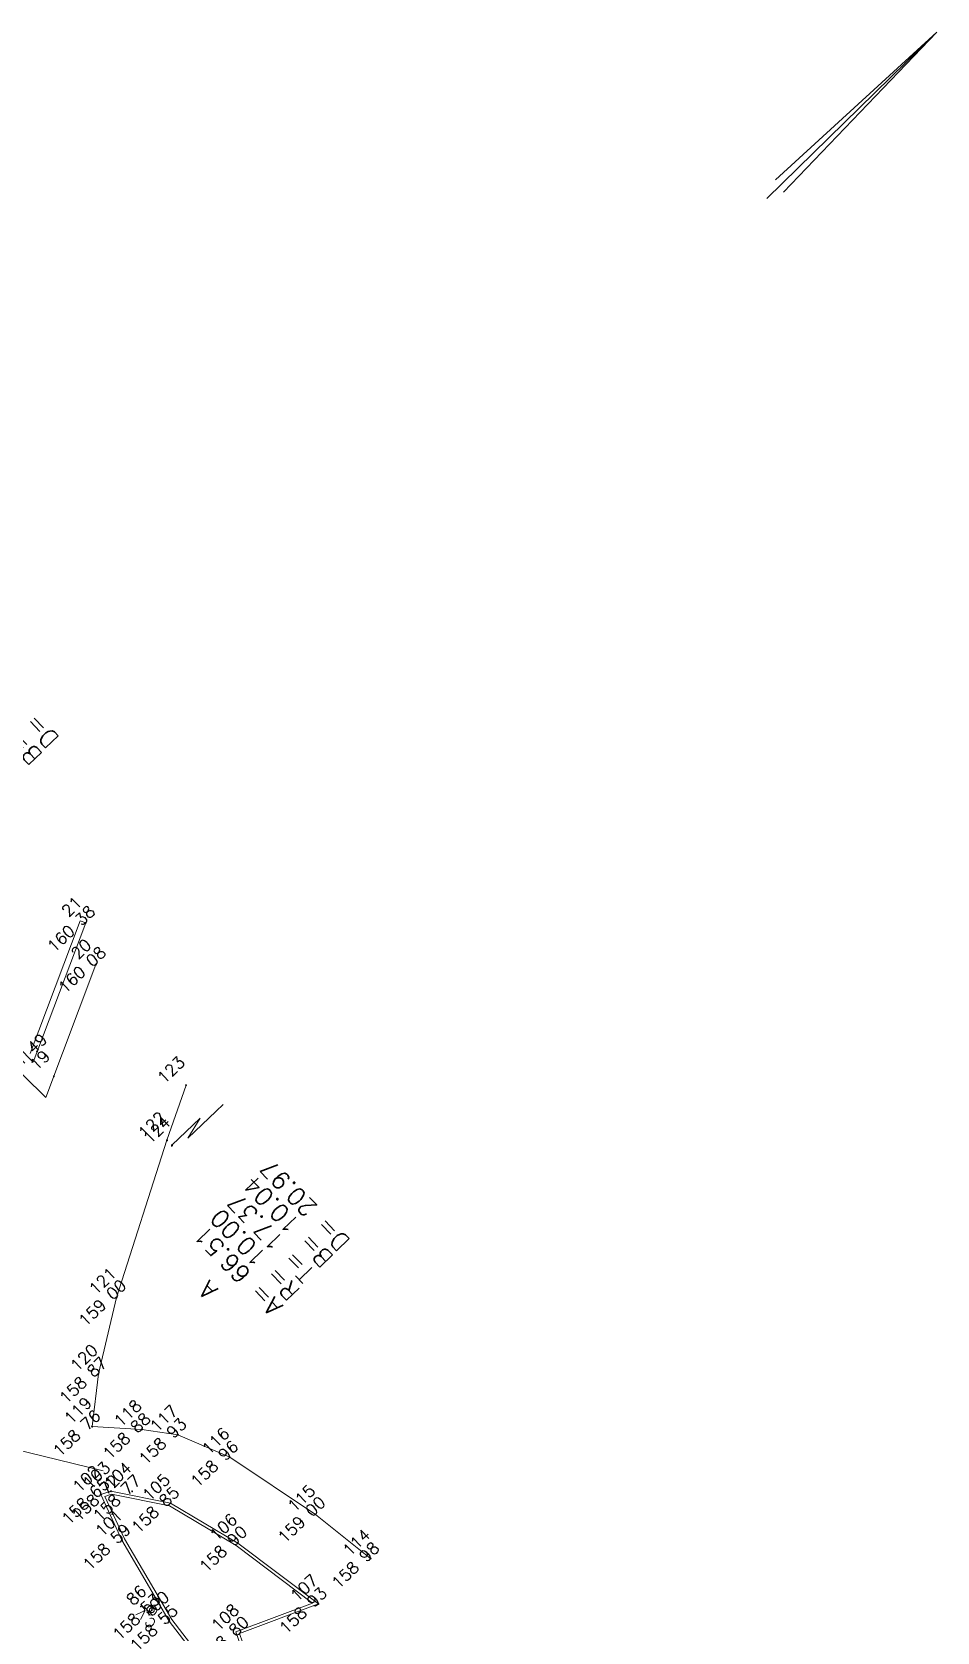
# Model space of a CAD drawing. Header units: millimetres. Extents: x -16 to 1007, y 828 to 1356.
# Drawn here: x 858.9 to 905.3, y 1112.5 to 1194.4 of the extents above; entities that cross this region are included whole.
import ezdxf
from ezdxf.enums import TextEntityAlignment as Align

# ---------------------------------------------------------------- set-up
doc = ezdxf.new("R2010")
doc.units = ezdxf.units.MM
doc.header["$LTSCALE"] = 4
doc.linetypes.add('CONTINUOUS1', pattern=[0, 0, 0])
doc.layers.get('0').update_dxf_attribs({"linetype": 'CONTINUOUS1', "lineweight": 0})
for name, color, linetype, lineweight in [('10', 7, 'CONTINUOUS1', 0), ('11', 7, 'CONTINUOUS1', 0), ('12', 7, 'CONTINUOUS1', 0), ('13', 7, 'CONTINUOUS1', 0), ('2', 7, 'CONTINUOUS1', 0), ('Level 1', 7, 'Continuous', 0)]:
    doc.layers.add(name, color=color, linetype=linetype, lineweight=lineweight)
for name, color, linetype, lineweight, true_color in [('20', 4, 'CONTINUOUS1', 0, 0x00ffff), ('51', 1, 'CONTINUOUS1', 0, 0xff0000), ('52', 2, 'CONTINUOUS1', 0, 0xffff00), ('9', 1, 'CONTINUOUS1', 0, 0xff0000)]:
    doc.layers.add(name, color=color, linetype=linetype, lineweight=lineweight, true_color=true_color)
doc.styles.get("Standard").update_dxf_attribs({"font": 'txt_____.ttf'})

# ---------------------------------------------------------------- blocks, each defined once
blk = doc.blocks.new('anonymous2')
at = {"layer": 'Level 1', "color": 7}
for s, p in [('D=  6.54', (2.9, 2.395)), ('B=  0.05', (2.053, 1.545)), ('R=100.00', (0.139, 0.088)), ('T=  3.27', (1.222, 0.678)), ('A=195.83', (-0.802, -0.681)), ('AD2 ', (-2.66, -1.348))]:
    blk.add_text(s, height=0.9, rotation=134, dxfattribs=at).set_placement(p, align=Align.CENTER)
blk = doc.blocks.new('anonymous')
at = {"layer": '10', "color": 7, "linetype": 'CONTINUOUS1', "flags": 128}
for points in [[(78.575, -52.545), (84.531, -47.036), (86.712, -45.044), (93.575, -51.792)], [(93.575, -51.792), (96.141, -44.975)], [(110.206, -75.393), (107.382, -73.133), (102.995, -70.2), (100.34, -69.048), (98.493, -68.779), (95.941, -68.636), (96.268, -65.926), (97.185, -62.028), (99.778, -53.974), (100.758, -51.153)]]:
    blk.add_lwpolyline(points, dxfattribs=at)
at = {"layer": '11', "color": 7, "flags": 128}
blk.add_lwpolyline([(100.031, -54.232), (101.469, -52.842), (100.851, -53.871), (102.29, -52.482), (102.65, -52.134)], dxfattribs=at)
blk.add_lwpolyline([(100.004, -54.258, 0.075, 0.0000075, 1), (100.058, -54.206, 0.075, 0.0000075, 1), (100.004, -54.258, 0.075, 0.0000075, 1)], format="xyseb", dxfattribs=at)
at = {"layer": '2', "color": 7, "flags": 128}
for points in [[(92.924, -49.967), (83.846, -40.71)], [(95.339, -42.735), (92.771, -49.524)], [(95.619, -42.841), (92.924, -49.967)], [(95.619, -42.841), (95.339, -42.735)], [(131.709, -101.211), (126.639, -99.062), (120.779, -96.43), (115.676, -93.836), (115.667, -93.834), (111.243, -90.956), (107.497, -87.683), (103.803, -83.674), (99.893, -78.6), (97.471, -74.454), (96.391, -72.117), (96.906, -71.942), (99.962, -72.555), (103.407, -74.6), (107.531, -77.71), (103.493, -79.223), (104.26, -81.448), (105.155, -81.177), (105.847, -83.388), (106.801, -83.072)], [(131.767, -101.073), (126.699, -98.925), (120.844, -96.295), (115.726, -93.693), (115.725, -93.693), (111.334, -90.836), (107.602, -87.575), (103.918, -83.577), (100.017, -78.516), (97.604, -74.384), (96.597, -72.205), (96.93, -72.092), (99.901, -72.693), (103.323, -74.724), (107.223, -77.666), (103.304, -79.133), (104.165, -81.634), (105.056, -81.364), (105.749, -83.579), (106.848, -83.214)]]:
    blk.add_lwpolyline(points, dxfattribs=at)
at = {"layer": '20', "color": 1, "linetype": 'Continuous', "lineweight": 13, "true_color": 0xff0000}
for p, q in [((139.203, 2.77), (130.497, -5.749)), ((139.203, 2.77), (130.941, -4.801)), ((139.203, 2.77), (131.35, -5.435)), ((80.888, -67.114), (96.511, -70.895))]:
    blk.add_line(p, q, dxfattribs=at)
at = {"layer": '9', "color": 7}
for radius in [0.25, 0.125]:
    blk.add_circle((99.001, -78.033), radius, dxfattribs=at)
at = {"color": 7, "linetype": 'Continuous', "lineweight": 0}
blk.add_blockref('anonymous2', (89.41, -33.702), dxfattribs=at)
at = {"layer": '12', "color": 7}
blk.add_text('C.V.', height=0.5, rotation=134, dxfattribs=at).set_placement((98.822, -78.207), align=Align.CENTER)
at = {"layer": 'Level 1', "color": 7}
for s, p in [('D= 20.97', (107.162, -56.995)), ('B= 10.04', (106.303, -57.834)), ('T= 17.37', (105.429, -58.656)), ('R= 10.00', (104.606, -59.531)), ('A= 66.51', (103.738, -60.359)), ('A', (102.191, -61.349))]:
    blk.add_text(s, height=0.9, rotation=134, dxfattribs=at).set_placement(p, align=Align.CENTER)

msp = doc.modelspace()

# ---------------------------------------------------------------- linework, layer by layer
at = {"layer": '13', "linetype": 'Continuous', "lineweight": 0}
for points in [[(861.655, 1148.754, 1), (861.691, 1148.789, 1), (861.655, 1148.754, 1)], [(862.176, 1146.62, 1), (862.212, 1146.654, 1), (862.176, 1146.62, 1)], [(859.165, 1142.171, 1), (859.201, 1142.206, 1), (859.165, 1142.171, 1)], [(863.221, 1129.567, 1), (863.257, 1129.602, 1), (863.221, 1129.567, 1)], [(862.303, 1125.669, 1), (862.339, 1125.704, 1), (862.303, 1125.669, 1)], [(861.977, 1122.959, 1), (862.013, 1122.994, 1), (861.977, 1122.959, 1)], [(864.529, 1122.816, 1), (864.565, 1122.851, 1), (864.529, 1122.816, 1)], [(866.375, 1122.547, 1), (866.411, 1122.582, 1), (866.375, 1122.547, 1)], [(869.031, 1121.395, 1), (869.067, 1121.43, 1), (869.031, 1121.395, 1)], [(862.427, 1119.478, 1), (862.463, 1119.513, 1), (862.427, 1119.478, 1)], [(862.941, 1119.653, 1), (862.977, 1119.688, 1), (862.941, 1119.653, 1)], [(864.03, 1119.641, 1), (864.066, 1119.676, 1), (864.03, 1119.641, 1)], [(865.998, 1119.04, 1), (866.034, 1119.075, 1), (865.998, 1119.04, 1)], [(873.417, 1118.462, 1), (873.453, 1118.497, 1), (873.417, 1118.462, 1)], [(863.506, 1117.141, 1), (863.542, 1117.176, 1), (863.506, 1117.141, 1)], [(869.442, 1116.995, 1), (869.478, 1117.03, 1), (869.442, 1116.995, 1)], [(876.241, 1116.202, 1), (876.277, 1116.237, 1), (876.241, 1116.202, 1)], [(865.037, 1113.562, 1), (865.073, 1113.597, 1), (865.037, 1113.562, 1)], [(873.566, 1113.885, 1), (873.602, 1113.92, 1), (873.566, 1113.885, 1)], [(865.928, 1112.995, 1), (865.964, 1113.03, 1), (865.928, 1112.995, 1)]]:
    msp.add_lwpolyline(points, format="xyb", dxfattribs=at)
at = {"layer": '51', "linetype": 'Continuous', "lineweight": 0}
for points in [[(861.655, 1148.754, 1), (861.691, 1148.789, 1), (861.655, 1148.754, 1)], [(862.176, 1146.62, 1), (862.212, 1146.654, 1), (862.176, 1146.62, 1)], [(859.165, 1142.171, 1), (859.201, 1142.206, 1), (859.165, 1142.171, 1)], [(860.02, 1140.89, 1), (860.056, 1140.925, 1), (860.02, 1140.89, 1)], [(865.037, 1113.562, 1), (865.073, 1113.597, 1), (865.037, 1113.562, 1)], [(865.928, 1112.995, 1), (865.964, 1113.03, 1), (865.928, 1112.995, 1)]]:
    msp.add_lwpolyline(points, format="xyb", dxfattribs=at)
at = {"layer": '52', "linetype": 'Continuous', "lineweight": 0}
for points in [[(866.793, 1140.442, 1), (866.829, 1140.477, 1), (866.793, 1140.442, 1)], [(865.814, 1137.621, 1), (865.85, 1137.656, 1), (865.814, 1137.621, 1)], [(866.066, 1137.363, 1), (866.102, 1137.398, 1), (866.066, 1137.363, 1)], [(863.221, 1129.567, 1), (863.257, 1129.602, 1), (863.221, 1129.567, 1)], [(862.303, 1125.669, 1), (862.339, 1125.704, 1), (862.303, 1125.669, 1)], [(861.977, 1122.959, 1), (862.013, 1122.994, 1), (861.977, 1122.959, 1)], [(864.529, 1122.816, 1), (864.565, 1122.851, 1), (864.529, 1122.816, 1)], [(866.375, 1122.547, 1), (866.411, 1122.582, 1), (866.375, 1122.547, 1)], [(869.031, 1121.395, 1), (869.067, 1121.43, 1), (869.031, 1121.395, 1)], [(862.427, 1119.478, 1), (862.463, 1119.513, 1), (862.427, 1119.478, 1)], [(862.941, 1119.653, 1), (862.977, 1119.688, 1), (862.941, 1119.653, 1)], [(864.03, 1119.641, 1), (864.066, 1119.676, 1), (864.03, 1119.641, 1)], [(865.998, 1119.04, 1), (866.034, 1119.075, 1), (865.998, 1119.04, 1)], [(873.417, 1118.462, 1), (873.453, 1118.497, 1), (873.417, 1118.462, 1)], [(863.506, 1117.141, 1), (863.542, 1117.176, 1), (863.506, 1117.141, 1)], [(869.442, 1116.995, 1), (869.478, 1117.03, 1), (869.442, 1116.995, 1)], [(876.241, 1116.202, 1), (876.277, 1116.237, 1), (876.241, 1116.202, 1)], [(873.566, 1113.885, 1), (873.602, 1113.92, 1), (873.566, 1113.885, 1)]]:
    msp.add_lwpolyline(points, format="xyb", dxfattribs=at)

# ---------------------------------------------------------------- block references
at = {"color": 7, "linetype": 'Continuous', "lineweight": 0}
msp.add_blockref('anonymous', (766.054, 1191.612), dxfattribs=at)

# ---------------------------------------------------------------- texts
at = {"layer": '13', "linetype": 'Continuous', "lineweight": 0}
for s, p in [('160 38 ', (861.283, 1148.395)), ('160 08 ', (861.841, 1146.296)), ('161 49 ', (858.83, 1141.847)), ('159 00 ', (862.885, 1129.243)), ('158 87 ', (861.896, 1125.276)), ('158 76 ', (861.57, 1122.566)), ('158 88 ', (864.122, 1122.422)), ('158 93 ', (865.968, 1122.154)), ('158 96 ', (868.623, 1121.002)), ('158 65 ', (862.02, 1119.085)), ('158 72 ', (862.534, 1119.26)), ('158 77 ', (863.623, 1119.248)), ('158 85 ', (865.591, 1118.646)), ('159 00 ', (873.082, 1118.139)), ('158 59 ', (863.099, 1116.748)), ('158 90 ', (869.071, 1116.637)), ('158 98 ', (875.834, 1115.809)), ('158 53 ', (864.63, 1113.169)), ('158 93 ', (873.159, 1113.491)), ('158 55 ', (865.521, 1112.601)), ('158 80 ', (869.158, 1112.014))]:
    msp.add_text(s, height=0.6, rotation=44, dxfattribs=at).set_placement(p, align=Align.CENTER)
at = {"layer": '51', "linetype": 'Continuous', "lineweight": 0}
for s, p in [('21', (861.159, 1149.387)), ('20', (861.645, 1147.218)), ('19', (859.524, 1141.523)), ('86', (864.469, 1114.126)), ('100', (865.454, 1113.648))]:
    msp.add_text(s, height=0.6, rotation=44, dxfattribs=at).set_placement(p, align=Align.CENTER)
at = {"layer": '52', "linetype": 'Continuous', "lineweight": 0}
for s, p in [('123', (866.247, 1141.027)), ('122', (865.267, 1138.205)), ('124', (865.52, 1137.948)), ('121', (862.746, 1130.221)), ('120', (861.793, 1126.288)), ('119', (861.48, 1123.592)), ('118', (864.032, 1123.448)), ('117', (865.878, 1123.18)), ('116', (868.534, 1122.028)), ('102', (861.916, 1120.097)), ('103', (862.431, 1120.272)), ('104', (863.52, 1120.26)), ('105', (865.487, 1119.659)), ('115', (872.921, 1119.095)), ('101', (863.068, 1117.83)), ('106', (868.931, 1117.614)), ('114', (875.745, 1116.835)), ('107', (873.056, 1114.504)), ('108', (869.018, 1112.991))]:
    msp.add_text(s, height=0.6, rotation=44, dxfattribs=at).set_placement(p, align=Align.CENTER)

doc.saveas('drawing.dxf')
